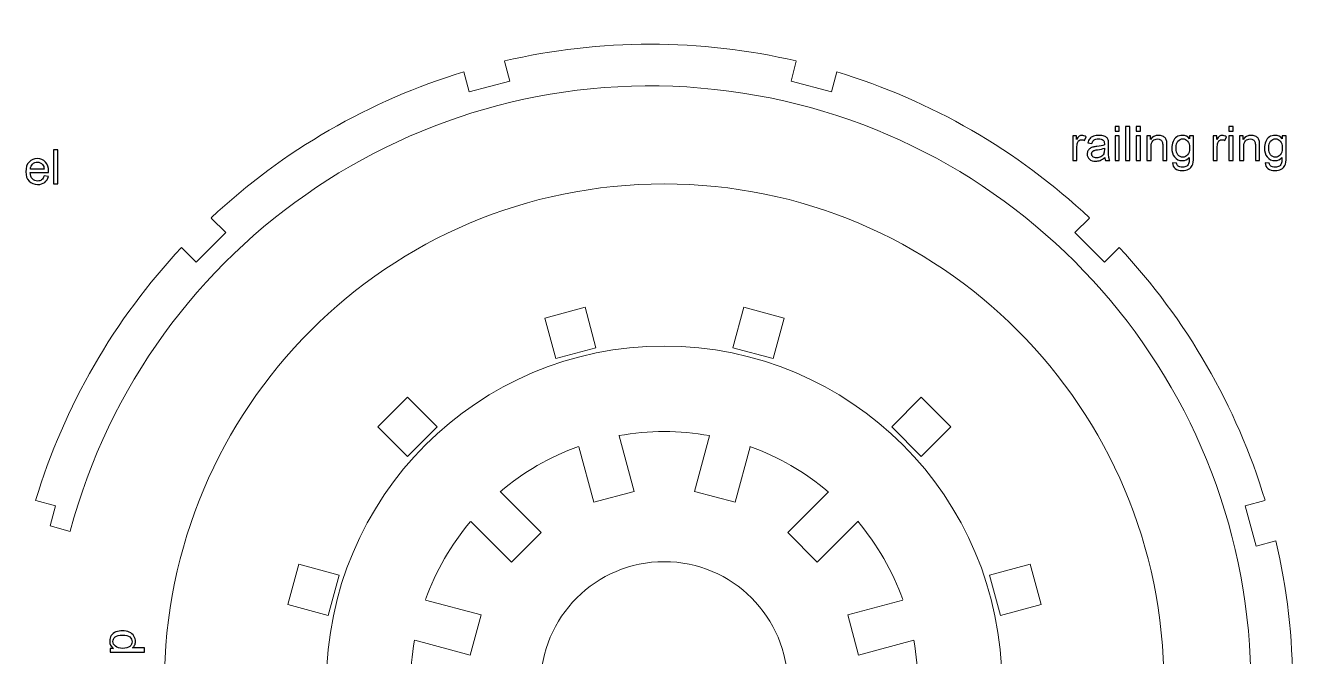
# Model space of a CAD drawing. Header units: centimetres. Extents: x -233 to -82, y 123 to 153.
# Drawn here: x -147.66 to -138.09, y 148.09 to 152.75 of the extents above; entities that cross this region are included whole.
import ezdxf

# ---------------------------------------------------------------- set-up
doc = ezdxf.new("R2010")
doc.units = ezdxf.units.CM
doc.header["$MEASUREMENT"] = 0
doc.layers.add('layer 1', color=7, linetype='Continuous')

msp = doc.modelspace()

# ---------------------------------------------------------------- linework, layer by layer
at = {"layer": 'layer 1', "color": 1, "lineweight": 9}
for points, knots in [([(-126.51636, 152.75145), (-126.51636, 152.75145), (-129.7739, 152.75145), (-129.7739, 152.75145), (-129.7739, 152.75145), (-129.7739, 152.75145), (-136.26995, 149.00072), (-136.26995, 149.00072), (-136.26995, 149.00072), (-136.26995, 149.00072), (-140.02277, 142.50252), (-140.02277, 142.50252), (-140.02277, 142.50252), (-140.02277, 142.50252), (-140.02277, 134.99898), (-140.02277, 134.99898), (-140.02277, 134.99898), (-140.02277, 134.99898), (-136.26995, 128.50081), (-136.26995, 128.50081), (-136.26995, 128.50081), (-136.26995, 128.50081), (-129.7739, 124.74796), (-129.7739, 124.74796), (-129.7739, 124.74796), (-129.7739, 124.74796), (-122.27036, 124.74796), (-122.27036, 124.74796), (-122.27036, 124.74796), (-122.27036, 124.74796), (-115.77213, 128.50081), (-115.77213, 128.50081), (-115.77213, 128.50081), (-115.77213, 128.50081), (-112.02146, 134.99898), (-112.02146, 134.99898), (-112.02146, 134.99898), (-112.02146, 134.99898), (-112.02146, 142.50252), (-112.02146, 142.50252), (-112.02146, 142.50252), (-112.02146, 142.50252), (-115.77213, 149.00072), (-115.77213, 149.00072), (-115.77213, 149.00072), (-115.77213, 149.00072), (-122.27036, 152.75145), (-122.27036, 152.75145), (-122.27036, 152.75145), (-122.27036, 152.75145), (-125.51514, 152.75145), (-125.51514, 152.75145)], [0, 0, 0, 0, 0.0714286, 0.0714286, 0.0714286, 0.0714286, 0.1428571, 0.1428571, 0.1428571, 0.1428571, 0.2142857, 0.2142857, 0.2142857, 0.2142857, 0.2857143, 0.2857143, 0.2857143, 0.2857143, 0.3571429, 0.3571429, 0.3571429, 0.3571429, 0.4285714, 0.4285714, 0.4285714, 0.4285714, 0.5, 0.5, 0.5, 0.5, 0.5714286, 0.5714286, 0.5714286, 0.5714286, 0.6428571, 0.6428571, 0.6428571, 0.6428571, 0.7142857, 0.7142857, 0.7142857, 0.7142857, 0.7857143, 0.7857143, 0.7857143, 0.7857143, 0.8571429, 0.8571429, 0.8571429, 0.8571429, 1, 1, 1, 1]), ([(-147.33582, 146.70736), (-146.75801, 144.55118), (-144.67161, 143.15722), (-142.45846, 143.44868), (-142.45846, 143.44868), (-140.24534, 143.74015), (-138.59092, 145.62673), (-138.59106, 147.859), (-138.59106, 147.859), (-138.59117, 150.09124), (-140.24573, 151.97772), (-142.45888, 152.26894), (-142.45888, 152.26894), (-144.67203, 152.56019), (-146.75832, 151.16601), (-147.33593, 149.00977)], [0, 0, 0, 0, 0.2, 0.2, 0.2, 0.2, 0.4, 0.4, 0.4, 0.4, 0.6, 0.6, 0.6, 0.6, 1, 1, 1, 1]), ([(-144.11979, 152.49109), (-144.11979, 152.49109), (-144.07957, 152.34296), (-144.07957, 152.34296), (-144.07957, 152.34296), (-144.07957, 152.34296), (-144.38014, 152.26249), (-144.38014, 152.26249), (-144.38014, 152.26249), (-144.38014, 152.26249), (-144.42039, 152.41069), (-144.42039, 152.41069)], [0, 0, 0, 0, 0.25, 0.25, 0.25, 0.25, 0.5, 0.5, 0.5, 0.5, 1, 1, 1, 1]), ([(-141.6581, 152.41068), (-141.6581, 152.41068), (-141.69835, 152.26248), (-141.69835, 152.26248), (-141.69835, 152.26248), (-141.69835, 152.26248), (-141.9968, 152.34295), (-141.9968, 152.34295), (-141.9968, 152.34295), (-141.9968, 152.34295), (-141.9587, 152.49108), (-141.9587, 152.49108)], [0, 0, 0, 0, 0.25, 0.25, 0.25, 0.25, 0.5, 0.5, 0.5, 0.5, 1, 1, 1, 1]), ([(-146.63795, 147.88038), (-146.63795, 145.83642), (-144.98095, 144.17939), (-142.93699, 144.17939), (-142.93699, 144.17939), (-140.89293, 144.17939), (-139.236, 145.83642), (-139.236, 147.88038), (-139.236, 147.88038), (-139.236, 149.92438), (-140.89293, 151.58137), (-142.93699, 151.58137), (-142.93699, 151.58137), (-144.98095, 151.58137), (-146.63795, 149.92438), (-146.63795, 147.88038)], [0, 0, 0, 0, 0.2, 0.2, 0.2, 0.2, 0.4, 0.4, 0.4, 0.4, 0.6, 0.6, 0.6, 0.6, 1, 1, 1, 1]), ([(-146.29151, 151.32906), (-146.29151, 151.32906), (-146.18352, 151.22108), (-146.18352, 151.22108), (-146.18352, 151.22108), (-146.18352, 151.22108), (-146.40369, 151.00309), (-146.40369, 151.00309), (-146.40369, 151.00309), (-146.40369, 151.00309), (-146.51161, 151.11101), (-146.51161, 151.11101)], [0, 0, 0, 0, 0.25, 0.25, 0.25, 0.25, 0.5, 0.5, 0.5, 0.5, 1, 1, 1, 1]), ([(-139.56685, 151.11102), (-139.56685, 151.11102), (-139.6748, 151.00307), (-139.6748, 151.00307), (-139.6748, 151.00307), (-139.6748, 151.00307), (-139.89494, 151.22109), (-139.89494, 151.22109), (-139.89494, 151.22109), (-139.89494, 151.22109), (-139.78699, 151.32907), (-139.78699, 151.32907)], [0, 0, 0, 0, 0.25, 0.25, 0.25, 0.25, 0.5, 0.5, 0.5, 0.5, 1, 1, 1, 1]), ([(-143.82065, 150.58864), (-143.82065, 150.58864), (-143.52224, 150.66911), (-143.52224, 150.66911), (-143.52224, 150.66911), (-143.52224, 150.66911), (-143.4418, 150.36854), (-143.4418, 150.36854), (-143.4418, 150.36854), (-143.4418, 150.36854), (-143.74025, 150.29023), (-143.74025, 150.29023)], [0, 0, 0, 0, 0.25, 0.25, 0.25, 0.25, 0.5, 0.5, 0.5, 0.5, 1, 1, 1, 1]), ([(-142.34746, 150.66912), (-142.34746, 150.66912), (-142.04901, 150.58865), (-142.04901, 150.58865), (-142.04901, 150.58865), (-142.04901, 150.58865), (-142.12944, 150.29024), (-142.12944, 150.29024), (-142.12944, 150.29024), (-142.12944, 150.29024), (-142.42789, 150.36852), (-142.42789, 150.36852)], [0, 0, 0, 0, 0.25, 0.25, 0.25, 0.25, 0.5, 0.5, 0.5, 0.5, 1, 1, 1, 1]), ([(-140.43612, 147.88038), (-140.43612, 149.26158), (-141.55577, 150.38126), (-142.937, 150.38126), (-142.937, 150.38126), (-144.31812, 150.38126), (-145.43781, 149.26158), (-145.43781, 147.88038), (-145.43781, 147.88038), (-145.43781, 146.49922), (-144.31812, 145.37954), (-142.937, 145.37954), (-142.937, 145.37954), (-141.55577, 145.37954), (-140.43612, 146.49922), (-140.43612, 147.88038)], [0, 0, 0, 0, 0.2, 0.2, 0.2, 0.2, 0.4, 0.4, 0.4, 0.4, 0.6, 0.6, 0.6, 0.6, 1, 1, 1, 1]), ([(-145.05678, 149.78221), (-145.05678, 149.78221), (-144.83669, 150.00234), (-144.83669, 150.00234), (-144.83669, 150.00234), (-144.83669, 150.00234), (-144.61863, 149.78221), (-144.61863, 149.78221), (-144.61863, 149.78221), (-144.61863, 149.78221), (-144.83669, 149.56419), (-144.83669, 149.56419)], [0, 0, 0, 0, 0.25, 0.25, 0.25, 0.25, 0.5, 0.5, 0.5, 0.5, 1, 1, 1, 1]), ([(-141.03302, 150.00236), (-141.03302, 150.00236), (-140.81289, 149.78222), (-140.81289, 149.78222), (-140.81289, 149.78222), (-140.81289, 149.78222), (-141.03302, 149.56421), (-141.03302, 149.56421), (-141.03302, 149.56421), (-141.03302, 149.56421), (-141.25104, 149.78222), (-141.25104, 149.78222)], [0, 0, 0, 0, 0.25, 0.25, 0.25, 0.25, 0.5, 0.5, 0.5, 0.5, 1, 1, 1, 1]), ([(-143.27035, 149.71636), (-143.27035, 149.71636), (-143.16028, 149.30572), (-143.16028, 149.30572), (-143.16028, 149.30572), (-143.16028, 149.30572), (-143.45873, 149.22529), (-143.45873, 149.22529), (-143.45873, 149.22529), (-143.45873, 149.22529), (-143.5688, 149.63592), (-143.5688, 149.63592)], [0, 0, 0, 0, 0.25, 0.25, 0.25, 0.25, 0.5, 0.5, 0.5, 0.5, 1, 1, 1, 1]), ([(-142.3009, 149.63592), (-142.3009, 149.63592), (-142.41097, 149.22528), (-142.41097, 149.22528), (-142.41097, 149.22528), (-142.41097, 149.22528), (-142.71153, 149.30575), (-142.71153, 149.30575), (-142.71153, 149.30575), (-142.71153, 149.30575), (-142.6015, 149.71635), (-142.6015, 149.71635)], [0, 0, 0, 0, 0.25, 0.25, 0.25, 0.25, 0.5, 0.5, 0.5, 0.5, 1, 1, 1, 1]), ([(-144.14875, 149.30147), (-144.14875, 149.30147), (-143.84818, 149.0009), (-143.84818, 149.0009), (-143.84818, 149.0009), (-143.84818, 149.0009), (-144.06835, 148.78077), (-144.06835, 148.78077), (-144.06835, 148.78077), (-144.06835, 148.78077), (-144.36888, 149.08137), (-144.36888, 149.08137)], [0, 0, 0, 0, 0.25, 0.25, 0.25, 0.25, 0.5, 0.5, 0.5, 0.5, 1, 1, 1, 1]), ([(-141.50286, 149.08136), (-141.50286, 149.08136), (-141.80346, 148.78076), (-141.80346, 148.78076), (-141.80346, 148.78076), (-141.80346, 148.78076), (-142.02148, 149.00092), (-142.02148, 149.00092), (-142.02148, 149.00092), (-142.02148, 149.00092), (-141.72091, 149.30146), (-141.72091, 149.30146)], [0, 0, 0, 0, 0.25, 0.25, 0.25, 0.25, 0.5, 0.5, 0.5, 0.5, 1, 1, 1, 1]), ([(-147.59114, 149.23778), (-147.59114, 149.23778), (-147.44505, 149.19757), (-147.44505, 149.19757), (-147.44505, 149.19757), (-147.44505, 149.19757), (-147.4853, 149.04936), (-147.4853, 149.04936), (-147.4853, 149.04936), (-147.4853, 149.04936), (-147.33499, 149.00922), (-147.33499, 149.00922)], [0, 0, 0, 0, 0.25, 0.25, 0.25, 0.25, 0.5, 0.5, 0.5, 0.5, 1, 1, 1, 1]), ([(-138.40692, 148.93934), (-138.40692, 148.93934), (-138.55297, 148.89908), (-138.55297, 148.89908), (-138.55297, 148.89908), (-138.55297, 148.89908), (-138.63341, 149.19757), (-138.63341, 149.19757), (-138.63341, 149.19757), (-138.63341, 149.19757), (-138.48736, 149.23779), (-138.48736, 149.23779)], [0, 0, 0, 0, 0.25, 0.25, 0.25, 0.25, 0.5, 0.5, 0.5, 0.5, 1, 1, 1, 1]), ([(-145.72355, 148.46777), (-145.72355, 148.46777), (-145.64312, 148.76622), (-145.64312, 148.76622), (-145.64312, 148.76622), (-145.64312, 148.76622), (-145.34467, 148.68579), (-145.34467, 148.68579), (-145.34467, 148.68579), (-145.34467, 148.68579), (-145.4251, 148.38734), (-145.4251, 148.38734)], [0, 0, 0, 0, 0.25, 0.25, 0.25, 0.25, 0.5, 0.5, 0.5, 0.5, 1, 1, 1, 1]), ([(-143.85243, 147.86955), (-143.85243, 147.36398), (-143.44258, 146.95412), (-142.93697, 146.95412), (-142.93697, 146.95412), (-142.43137, 146.95412), (-142.02148, 147.36398), (-142.02148, 147.86955), (-142.02148, 147.86955), (-142.02148, 148.37515), (-142.43137, 148.78504), (-142.93697, 148.78504), (-142.93697, 148.78504), (-143.44258, 148.78504), (-143.85243, 148.37515), (-143.85243, 147.86955)], [0, 0, 0, 0, 0.2, 0.2, 0.2, 0.2, 0.4, 0.4, 0.4, 0.4, 0.6, 0.6, 0.6, 0.6, 1, 1, 1, 1]), ([(-140.22659, 148.76622), (-140.22659, 148.76622), (-140.14616, 148.46777), (-140.14616, 148.46777), (-140.14616, 148.46777), (-140.14616, 148.46777), (-140.44669, 148.38733), (-140.44669, 148.38733), (-140.44669, 148.38733), (-140.44669, 148.38733), (-140.52716, 148.68578), (-140.52716, 148.68578)], [0, 0, 0, 0, 0.25, 0.25, 0.25, 0.25, 0.5, 0.5, 0.5, 0.5, 1, 1, 1, 1]), ([(-144.70334, 148.50138), (-144.70334, 148.50138), (-144.29267, 148.39135), (-144.29267, 148.39135), (-144.29267, 148.39135), (-144.29267, 148.39135), (-144.37314, 148.09286), (-144.37314, 148.09286), (-144.37314, 148.09286), (-144.37314, 148.09286), (-144.78373, 148.20296), (-144.78373, 148.20296)], [0, 0, 0, 0, 0.25, 0.25, 0.25, 0.25, 0.5, 0.5, 0.5, 0.5, 1, 1, 1, 1]), ([(-141.088, 148.20296), (-141.088, 148.20296), (-141.49867, 148.09286), (-141.49867, 148.09286), (-141.49867, 148.09286), (-141.49867, 148.09286), (-141.57699, 148.39135), (-141.57699, 148.39135), (-141.57699, 148.39135), (-141.57699, 148.39135), (-141.16847, 148.50138), (-141.16847, 148.50138)], [0, 0, 0, 0, 0.25, 0.25, 0.25, 0.25, 0.5, 0.5, 0.5, 0.5, 1, 1, 1, 1])]:
    msp.add_open_spline(points, degree=3, knots=knots, dxfattribs=at)
for points in [[(-141.95827, 152.49154), (-142.66936, 152.65745), (-143.40914, 152.65745), (-144.12023, 152.4915)], [(-144.41972, 152.41127), (-145.11854, 152.19935), (-145.75915, 151.82947), (-146.29198, 151.33014)], [(-139.78679, 151.33051), (-140.31966, 151.82969), (-140.96034, 152.19957), (-141.65916, 152.41145)], [(-146.51096, 151.11123), (-147.01018, 150.57836), (-147.38007, 149.93764), (-147.59191, 149.23886)], [(-138.48675, 149.23926), (-138.69863, 149.93808), (-139.06855, 150.57869), (-139.56783, 151.11153)], [(-142.4279, 150.36853), (-142.4279, 150.36853), (-142.34747, 150.66914), (-142.34747, 150.66914)], [(-143.74024, 150.29023), (-143.74024, 150.29023), (-143.82064, 150.58864), (-143.82064, 150.58864)], [(-141.25103, 149.78221), (-141.25103, 149.78221), (-141.03301, 150.00234), (-141.03301, 150.00234)], [(-144.83668, 149.56421), (-144.83668, 149.56421), (-145.05678, 149.78222), (-145.05678, 149.78222)], [(-142.60214, 149.71805), (-142.82347, 149.75812), (-143.05024, 149.75816), (-143.27161, 149.71805)], [(-143.57135, 149.63774), (-143.78308, 149.56179), (-143.97944, 149.44841), (-144.1511, 149.30303)], [(-141.7228, 149.30298), (-141.89446, 149.4484), (-142.09085, 149.56178), (-142.30259, 149.63773)], [(-144.3704, 149.0837), (-144.51578, 148.91204), (-144.62917, 148.71565), (-144.70512, 148.50391)], [(-141.16875, 148.50393), (-141.24467, 148.71567), (-141.35809, 148.91202), (-141.50347, 149.08372)], [(-138.40648, 146.77781), (-138.24057, 147.48887), (-138.24057, 148.22868), (-138.40648, 148.93974)], [(-140.52714, 148.68578), (-140.52714, 148.68578), (-140.22657, 148.76621), (-140.22657, 148.76621)], [(-145.4251, 148.38733), (-145.4251, 148.38733), (-145.72355, 148.46776), (-145.72355, 148.46776)], [(-144.78544, 148.20438), (-144.82551, 147.98304), (-144.82555, 147.75628), (-144.78547, 147.53491)], [(-141.08848, 147.53475), (-141.04837, 147.75608), (-141.04837, 147.98285), (-141.08841, 148.20422)]]:
    msp.add_open_spline(points, degree=3, dxfattribs=at)
at = {"layer": 'layer 1'}
for points, knots in [([(-139.5974, 151.97079), (-139.5974, 151.97079), (-139.5974, 152.00639), (-139.5974, 152.00639), (-139.5974, 152.00639), (-139.5974, 152.00639), (-139.5664, 152.00639), (-139.5664, 152.00639), (-139.5664, 152.00639), (-139.5664, 152.00639), (-139.5664, 151.97079), (-139.5664, 151.97079), (-139.5664, 151.97079), (-139.5664, 151.97079), (-139.5974, 151.97079), (-139.5974, 151.97079)], [0, 0, 0, 0, 0.2, 0.2, 0.2, 0.2, 0.4, 0.4, 0.4, 0.4, 0.6, 0.6, 0.6, 0.6, 1, 1, 1, 1]), ([(-139.5198, 151.75389), (-139.5198, 151.75389), (-139.5198, 152.00639), (-139.5198, 152.00639), (-139.5198, 152.00639), (-139.5198, 152.00639), (-139.4888, 152.00639), (-139.4888, 152.00639), (-139.4888, 152.00639), (-139.4888, 152.00639), (-139.4888, 151.75389), (-139.4888, 151.75389), (-139.4888, 151.75389), (-139.4888, 151.75389), (-139.5198, 151.75389), (-139.5198, 151.75389)], [0, 0, 0, 0, 0.2, 0.2, 0.2, 0.2, 0.4, 0.4, 0.4, 0.4, 0.6, 0.6, 0.6, 0.6, 1, 1, 1, 1]), ([(-139.4406, 151.97079), (-139.4406, 151.97079), (-139.4406, 152.00639), (-139.4406, 152.00639), (-139.4406, 152.00639), (-139.4406, 152.00639), (-139.4096, 152.00639), (-139.4096, 152.00639), (-139.4096, 152.00639), (-139.4096, 152.00639), (-139.4096, 151.97079), (-139.4096, 151.97079), (-139.4096, 151.97079), (-139.4096, 151.97079), (-139.4406, 151.97079), (-139.4406, 151.97079)], [0, 0, 0, 0, 0.2, 0.2, 0.2, 0.2, 0.4, 0.4, 0.4, 0.4, 0.6, 0.6, 0.6, 0.6, 1, 1, 1, 1]), ([(-138.7543, 151.97079), (-138.7543, 151.97079), (-138.7543, 152.00639), (-138.7543, 152.00639), (-138.7543, 152.00639), (-138.7543, 152.00639), (-138.7233, 152.00639), (-138.7233, 152.00639), (-138.7233, 152.00639), (-138.7233, 152.00639), (-138.7233, 151.97079), (-138.7233, 151.97079), (-138.7233, 151.97079), (-138.7233, 151.97079), (-138.7543, 151.97079), (-138.7543, 151.97079)], [0, 0, 0, 0, 0.2, 0.2, 0.2, 0.2, 0.4, 0.4, 0.4, 0.4, 0.6, 0.6, 0.6, 0.6, 1, 1, 1, 1]), ([(-139.9116, 151.75389), (-139.9116, 151.75389), (-139.9116, 151.93679), (-139.9116, 151.93679), (-139.9116, 151.93679), (-139.9116, 151.93679), (-139.8837, 151.93679), (-139.8837, 151.93679), (-139.8837, 151.93679), (-139.8837, 151.93679), (-139.8837, 151.90909), (-139.8837, 151.90909), (-139.8837, 151.90909), (-139.8766, 151.92209), (-139.87, 151.93069), (-139.8639, 151.93479), (-139.8639, 151.93479), (-139.8579, 151.93889), (-139.8513, 151.94099), (-139.8441, 151.94099), (-139.8441, 151.94099), (-139.8336, 151.94099), (-139.823, 151.93769), (-139.8122, 151.93099), (-139.8122, 151.93099), (-139.8122, 151.93099), (-139.8229, 151.90219), (-139.8229, 151.90219), (-139.8229, 151.90219), (-139.8304, 151.90669), (-139.838, 151.90889), (-139.8456, 151.90889), (-139.8456, 151.90889), (-139.8524, 151.90889), (-139.8585, 151.90689), (-139.8639, 151.90279), (-139.8639, 151.90279), (-139.8693, 151.89869), (-139.8731, 151.89309), (-139.8754, 151.88579), (-139.8754, 151.88579), (-139.8789, 151.87479), (-139.8806, 151.86279), (-139.8806, 151.84969), (-139.8806, 151.84969), (-139.8806, 151.84969), (-139.8806, 151.75389), (-139.8806, 151.75389), (-139.8806, 151.75389), (-139.8806, 151.75389), (-139.9116, 151.75389), (-139.9116, 151.75389)], [0, 0, 0, 0, 0.0714286, 0.0714286, 0.0714286, 0.0714286, 0.1428571, 0.1428571, 0.1428571, 0.1428571, 0.2142857, 0.2142857, 0.2142857, 0.2142857, 0.2857143, 0.2857143, 0.2857143, 0.2857143, 0.3571429, 0.3571429, 0.3571429, 0.3571429, 0.4285714, 0.4285714, 0.4285714, 0.4285714, 0.5, 0.5, 0.5, 0.5, 0.5714286, 0.5714286, 0.5714286, 0.5714286, 0.6428571, 0.6428571, 0.6428571, 0.6428571, 0.7142857, 0.7142857, 0.7142857, 0.7142857, 0.7857143, 0.7857143, 0.7857143, 0.7857143, 0.8571429, 0.8571429, 0.8571429, 0.8571429, 1, 1, 1, 1]), ([(-139.6744, 151.77649), (-139.6859, 151.76669), (-139.6969, 151.75979), (-139.7075, 151.75579), (-139.7075, 151.75579), (-139.7182, 151.75179), (-139.7296, 151.74979), (-139.7417, 151.74979), (-139.7417, 151.74979), (-139.7618, 151.74979), (-139.7773, 151.75469), (-139.7881, 151.76449), (-139.7881, 151.76449), (-139.7989, 151.77429), (-139.8043, 151.78679), (-139.8043, 151.80209), (-139.8043, 151.80209), (-139.8043, 151.81109), (-139.8022, 151.81929), (-139.7981, 151.82669), (-139.7981, 151.82669), (-139.794, 151.83409), (-139.7887, 151.83999), (-139.7821, 151.84449), (-139.7821, 151.84449), (-139.7755, 151.84899), (-139.7681, 151.85239), (-139.7598, 151.85469), (-139.7598, 151.85469), (-139.7537, 151.85629), (-139.7446, 151.85779), (-139.7323, 151.85929), (-139.7323, 151.85929), (-139.7072, 151.86229), (-139.6888, 151.86589), (-139.677, 151.86999), (-139.677, 151.86999), (-139.6769, 151.87429), (-139.6768, 151.87699), (-139.6768, 151.87809), (-139.6768, 151.87809), (-139.6768, 151.89069), (-139.6797, 151.89959), (-139.6856, 151.90479), (-139.6856, 151.90479), (-139.6935, 151.91179), (-139.7053, 151.91529), (-139.7209, 151.91529), (-139.7209, 151.91529), (-139.7355, 151.91529), (-139.7463, 151.91279), (-139.7532, 151.90769), (-139.7532, 151.90769), (-139.7601, 151.90259), (-139.7653, 151.89349), (-139.7686, 151.88049), (-139.7686, 151.88049), (-139.7686, 151.88049), (-139.7989, 151.88459), (-139.7989, 151.88459), (-139.7989, 151.88459), (-139.7962, 151.89759), (-139.7916, 151.90809), (-139.7853, 151.91609), (-139.7853, 151.91609), (-139.779, 151.92399), (-139.7698, 151.93019), (-139.7579, 151.93449), (-139.7579, 151.93449), (-139.746, 151.93879), (-139.7321, 151.94099), (-139.7164, 151.94099), (-139.7164, 151.94099), (-139.7008, 151.94099), (-139.6881, 151.93919), (-139.6783, 151.93549), (-139.6783, 151.93549), (-139.6686, 151.93179), (-139.6614, 151.92709), (-139.6568, 151.92159), (-139.6568, 151.92159), (-139.6522, 151.91599), (-139.649, 151.90899), (-139.6472, 151.90049), (-139.6472, 151.90049), (-139.6461, 151.89519), (-139.6456, 151.88569), (-139.6456, 151.87189), (-139.6456, 151.87189), (-139.6456, 151.87189), (-139.6456, 151.83059), (-139.6456, 151.83059), (-139.6456, 151.83059), (-139.6456, 151.80169), (-139.6449, 151.78349), (-139.6436, 151.77589), (-139.6436, 151.77589), (-139.6423, 151.76819), (-139.6397, 151.76089), (-139.6358, 151.75389), (-139.6358, 151.75389), (-139.6358, 151.75389), (-139.6682, 151.75389), (-139.6682, 151.75389), (-139.6682, 151.75389), (-139.6714, 151.76029), (-139.6735, 151.76779), (-139.6744, 151.77649)], [0, 0, 0, 0, 0.0357143, 0.0357143, 0.0357143, 0.0357143, 0.0714286, 0.0714286, 0.0714286, 0.0714286, 0.1071429, 0.1071429, 0.1071429, 0.1071429, 0.1428571, 0.1428571, 0.1428571, 0.1428571, 0.1785714, 0.1785714, 0.1785714, 0.1785714, 0.2142857, 0.2142857, 0.2142857, 0.2142857, 0.25, 0.25, 0.25, 0.25, 0.2857143, 0.2857143, 0.2857143, 0.2857143, 0.3214286, 0.3214286, 0.3214286, 0.3214286, 0.3571429, 0.3571429, 0.3571429, 0.3571429, 0.3928571, 0.3928571, 0.3928571, 0.3928571, 0.4285714, 0.4285714, 0.4285714, 0.4285714, 0.4642857, 0.4642857, 0.4642857, 0.4642857, 0.5, 0.5, 0.5, 0.5, 0.5357143, 0.5357143, 0.5357143, 0.5357143, 0.5714286, 0.5714286, 0.5714286, 0.5714286, 0.6071429, 0.6071429, 0.6071429, 0.6071429, 0.6428571, 0.6428571, 0.6428571, 0.6428571, 0.6785714, 0.6785714, 0.6785714, 0.6785714, 0.7142857, 0.7142857, 0.7142857, 0.7142857, 0.75, 0.75, 0.75, 0.75, 0.7857143, 0.7857143, 0.7857143, 0.7857143, 0.8214286, 0.8214286, 0.8214286, 0.8214286, 0.8571429, 0.8571429, 0.8571429, 0.8571429, 0.8928571, 0.8928571, 0.8928571, 0.8928571, 0.9285714, 0.9285714, 0.9285714, 0.9285714, 1, 1, 1, 1]), ([(-139.5974, 151.75389), (-139.5974, 151.75389), (-139.5974, 151.93679), (-139.5974, 151.93679), (-139.5974, 151.93679), (-139.5974, 151.93679), (-139.5664, 151.93679), (-139.5664, 151.93679), (-139.5664, 151.93679), (-139.5664, 151.93679), (-139.5664, 151.75389), (-139.5664, 151.75389), (-139.5664, 151.75389), (-139.5664, 151.75389), (-139.5974, 151.75389), (-139.5974, 151.75389)], [0, 0, 0, 0, 0.2, 0.2, 0.2, 0.2, 0.4, 0.4, 0.4, 0.4, 0.6, 0.6, 0.6, 0.6, 1, 1, 1, 1]), ([(-139.4406, 151.75389), (-139.4406, 151.75389), (-139.4406, 151.93679), (-139.4406, 151.93679), (-139.4406, 151.93679), (-139.4406, 151.93679), (-139.4096, 151.93679), (-139.4096, 151.93679), (-139.4096, 151.93679), (-139.4096, 151.93679), (-139.4096, 151.75389), (-139.4096, 151.75389), (-139.4096, 151.75389), (-139.4096, 151.75389), (-139.4406, 151.75389), (-139.4406, 151.75389)], [0, 0, 0, 0, 0.2, 0.2, 0.2, 0.2, 0.4, 0.4, 0.4, 0.4, 0.6, 0.6, 0.6, 0.6, 1, 1, 1, 1]), ([(-139.3623, 151.75389), (-139.3623, 151.75389), (-139.3623, 151.93679), (-139.3623, 151.93679), (-139.3623, 151.93679), (-139.3623, 151.93679), (-139.3344, 151.93679), (-139.3344, 151.93679), (-139.3344, 151.93679), (-139.3344, 151.93679), (-139.3344, 151.91079), (-139.3344, 151.91079), (-139.3344, 151.91079), (-139.321, 151.93089), (-139.3016, 151.94099), (-139.2762, 151.94099), (-139.2762, 151.94099), (-139.2652, 151.94099), (-139.2551, 151.93899), (-139.2458, 151.93509), (-139.2458, 151.93509), (-139.2365, 151.93109), (-139.2296, 151.92589), (-139.225, 151.91949), (-139.225, 151.91949), (-139.2205, 151.91299), (-139.2173, 151.90539), (-139.2154, 151.89649), (-139.2154, 151.89649), (-139.2143, 151.89079), (-139.2137, 151.88069), (-139.2137, 151.86639), (-139.2137, 151.86639), (-139.2137, 151.86639), (-139.2137, 151.75389), (-139.2137, 151.75389), (-139.2137, 151.75389), (-139.2137, 151.75389), (-139.2447, 151.75389), (-139.2447, 151.75389), (-139.2447, 151.75389), (-139.2447, 151.75389), (-139.2447, 151.86519), (-139.2447, 151.86519), (-139.2447, 151.86519), (-139.2447, 151.87779), (-139.2459, 151.88719), (-139.2483, 151.89349), (-139.2483, 151.89349), (-139.2507, 151.89979), (-139.255, 151.90479), (-139.2611, 151.90849), (-139.2611, 151.90849), (-139.2673, 151.91219), (-139.2745, 151.91409), (-139.2828, 151.91409), (-139.2828, 151.91409), (-139.296, 151.91409), (-139.3074, 151.90989), (-139.3169, 151.90149), (-139.3169, 151.90149), (-139.3265, 151.89309), (-139.3313, 151.87719), (-139.3313, 151.85379), (-139.3313, 151.85379), (-139.3313, 151.85379), (-139.3313, 151.75389), (-139.3313, 151.75389), (-139.3313, 151.75389), (-139.3313, 151.75389), (-139.3623, 151.75389), (-139.3623, 151.75389)], [0, 0, 0, 0, 0.0526316, 0.0526316, 0.0526316, 0.0526316, 0.1052632, 0.1052632, 0.1052632, 0.1052632, 0.1578947, 0.1578947, 0.1578947, 0.1578947, 0.2105263, 0.2105263, 0.2105263, 0.2105263, 0.2631579, 0.2631579, 0.2631579, 0.2631579, 0.3157895, 0.3157895, 0.3157895, 0.3157895, 0.3684211, 0.3684211, 0.3684211, 0.3684211, 0.4210526, 0.4210526, 0.4210526, 0.4210526, 0.4736842, 0.4736842, 0.4736842, 0.4736842, 0.5263158, 0.5263158, 0.5263158, 0.5263158, 0.5789474, 0.5789474, 0.5789474, 0.5789474, 0.6315789, 0.6315789, 0.6315789, 0.6315789, 0.6842105, 0.6842105, 0.6842105, 0.6842105, 0.7368421, 0.7368421, 0.7368421, 0.7368421, 0.7894737, 0.7894737, 0.7894737, 0.7894737, 0.8421053, 0.8421053, 0.8421053, 0.8421053, 0.8947368, 0.8947368, 0.8947368, 0.8947368, 1, 1, 1, 1]), ([(-139.1718, 151.73869), (-139.1718, 151.73869), (-139.1417, 151.73429), (-139.1417, 151.73429), (-139.1417, 151.73429), (-139.1404, 151.72499), (-139.1369, 151.71819), (-139.1312, 151.71389), (-139.1312, 151.71389), (-139.1235, 151.70819), (-139.113, 151.70529), (-139.0997, 151.70529), (-139.0997, 151.70529), (-139.0853, 151.70529), (-139.0742, 151.70819), (-139.0664, 151.71389), (-139.0664, 151.71389), (-139.0586, 151.71959), (-139.0533, 151.72769), (-139.0506, 151.73809), (-139.0506, 151.73809), (-139.049, 151.74439), (-139.0482, 151.75759), (-139.0483, 151.77779), (-139.0483, 151.77779), (-139.0618, 151.76189), (-139.0787, 151.75389), (-139.099, 151.75389), (-139.099, 151.75389), (-139.1241, 151.75389), (-139.1436, 151.76299), (-139.1573, 151.78109), (-139.1573, 151.78109), (-139.1711, 151.79919), (-139.178, 151.82099), (-139.178, 151.84639), (-139.178, 151.84639), (-139.178, 151.86389), (-139.1748, 151.87999), (-139.1685, 151.89479), (-139.1685, 151.89479), (-139.1622, 151.90949), (-139.1531, 151.92089), (-139.1411, 151.92899), (-139.1411, 151.92899), (-139.1291, 151.93699), (-139.115, 151.94099), (-139.0988, 151.94099), (-139.0988, 151.94099), (-139.0772, 151.94099), (-139.0594, 151.93229), (-139.0454, 151.91479), (-139.0454, 151.91479), (-139.0454, 151.91479), (-139.0454, 151.93679), (-139.0454, 151.93679), (-139.0454, 151.93679), (-139.0454, 151.93679), (-139.0168, 151.93679), (-139.0168, 151.93679), (-139.0168, 151.93679), (-139.0168, 151.93679), (-139.0168, 151.77869), (-139.0168, 151.77869), (-139.0168, 151.77869), (-139.0168, 151.75019), (-139.0197, 151.72999), (-139.0255, 151.71809), (-139.0255, 151.71809), (-139.0313, 151.70619), (-139.0405, 151.69689), (-139.053, 151.68999), (-139.053, 151.68999), (-139.0656, 151.68309), (-139.0811, 151.67969), (-139.0995, 151.67969), (-139.0995, 151.67969), (-139.1213, 151.67969), (-139.1389, 151.68459), (-139.1523, 151.69439), (-139.1523, 151.69439), (-139.1658, 151.70419), (-139.1723, 151.71899), (-139.1718, 151.73869)], [0, 0, 0, 0, 0.0454545, 0.0454545, 0.0454545, 0.0454545, 0.0909091, 0.0909091, 0.0909091, 0.0909091, 0.1363636, 0.1363636, 0.1363636, 0.1363636, 0.1818182, 0.1818182, 0.1818182, 0.1818182, 0.2272727, 0.2272727, 0.2272727, 0.2272727, 0.2727273, 0.2727273, 0.2727273, 0.2727273, 0.3181818, 0.3181818, 0.3181818, 0.3181818, 0.3636364, 0.3636364, 0.3636364, 0.3636364, 0.4090909, 0.4090909, 0.4090909, 0.4090909, 0.4545455, 0.4545455, 0.4545455, 0.4545455, 0.5, 0.5, 0.5, 0.5, 0.5454545, 0.5454545, 0.5454545, 0.5454545, 0.5909091, 0.5909091, 0.5909091, 0.5909091, 0.6363636, 0.6363636, 0.6363636, 0.6363636, 0.6818182, 0.6818182, 0.6818182, 0.6818182, 0.7272727, 0.7272727, 0.7272727, 0.7272727, 0.7727273, 0.7727273, 0.7727273, 0.7727273, 0.8181818, 0.8181818, 0.8181818, 0.8181818, 0.8636364, 0.8636364, 0.8636364, 0.8636364, 0.9090909, 0.9090909, 0.9090909, 0.9090909, 1, 1, 1, 1]), ([(-139.1462, 151.84859), (-139.1462, 151.82459), (-139.1414, 151.80709), (-139.1319, 151.79609), (-139.1319, 151.79609), (-139.1224, 151.78509), (-139.1104, 151.77959), (-139.096, 151.77959), (-139.096, 151.77959), (-139.0818, 151.77959), (-139.0699, 151.78509), (-139.0602, 151.79609), (-139.0602, 151.79609), (-139.0505, 151.80699), (-139.0457, 151.82419), (-139.0457, 151.84759), (-139.0457, 151.84759), (-139.0457, 151.86999), (-139.0507, 151.88689), (-139.0606, 151.89829), (-139.0606, 151.89829), (-139.0705, 151.90959), (-139.0825, 151.91529), (-139.0966, 151.91529), (-139.0966, 151.91529), (-139.1103, 151.91529), (-139.122, 151.90969), (-139.1317, 151.89849), (-139.1317, 151.89849), (-139.1414, 151.88729), (-139.1462, 151.87069), (-139.1462, 151.84859)], [0, 0, 0, 0, 0.1111111, 0.1111111, 0.1111111, 0.1111111, 0.2222222, 0.2222222, 0.2222222, 0.2222222, 0.3333333, 0.3333333, 0.3333333, 0.3333333, 0.4444444, 0.4444444, 0.4444444, 0.4444444, 0.5555556, 0.5555556, 0.5555556, 0.5555556, 0.6666667, 0.6666667, 0.6666667, 0.6666667, 0.7777778, 0.7777778, 0.7777778, 0.7777778, 1, 1, 1, 1]), ([(-138.8723, 151.75389), (-138.8723, 151.75389), (-138.8723, 151.93679), (-138.8723, 151.93679), (-138.8723, 151.93679), (-138.8723, 151.93679), (-138.8444, 151.93679), (-138.8444, 151.93679), (-138.8444, 151.93679), (-138.8444, 151.93679), (-138.8444, 151.90909), (-138.8444, 151.90909), (-138.8444, 151.90909), (-138.8373, 151.92209), (-138.8307, 151.93069), (-138.8246, 151.93479), (-138.8246, 151.93479), (-138.8186, 151.93889), (-138.812, 151.94099), (-138.8048, 151.94099), (-138.8048, 151.94099), (-138.7943, 151.94099), (-138.7837, 151.93769), (-138.7729, 151.93099), (-138.7729, 151.93099), (-138.7729, 151.93099), (-138.7836, 151.90219), (-138.7836, 151.90219), (-138.7836, 151.90219), (-138.7911, 151.90669), (-138.7987, 151.90889), (-138.8063, 151.90889), (-138.8063, 151.90889), (-138.8131, 151.90889), (-138.8192, 151.90689), (-138.8246, 151.90279), (-138.8246, 151.90279), (-138.83, 151.89869), (-138.8338, 151.89309), (-138.8361, 151.88579), (-138.8361, 151.88579), (-138.8396, 151.87479), (-138.8413, 151.86279), (-138.8413, 151.84969), (-138.8413, 151.84969), (-138.8413, 151.84969), (-138.8413, 151.75389), (-138.8413, 151.75389), (-138.8413, 151.75389), (-138.8413, 151.75389), (-138.8723, 151.75389), (-138.8723, 151.75389)], [0, 0, 0, 0, 0.0714286, 0.0714286, 0.0714286, 0.0714286, 0.1428571, 0.1428571, 0.1428571, 0.1428571, 0.2142857, 0.2142857, 0.2142857, 0.2142857, 0.2857143, 0.2857143, 0.2857143, 0.2857143, 0.3571429, 0.3571429, 0.3571429, 0.3571429, 0.4285714, 0.4285714, 0.4285714, 0.4285714, 0.5, 0.5, 0.5, 0.5, 0.5714286, 0.5714286, 0.5714286, 0.5714286, 0.6428571, 0.6428571, 0.6428571, 0.6428571, 0.7142857, 0.7142857, 0.7142857, 0.7142857, 0.7857143, 0.7857143, 0.7857143, 0.7857143, 0.8571429, 0.8571429, 0.8571429, 0.8571429, 1, 1, 1, 1]), ([(-138.7543, 151.75389), (-138.7543, 151.75389), (-138.7543, 151.93679), (-138.7543, 151.93679), (-138.7543, 151.93679), (-138.7543, 151.93679), (-138.7233, 151.93679), (-138.7233, 151.93679), (-138.7233, 151.93679), (-138.7233, 151.93679), (-138.7233, 151.75389), (-138.7233, 151.75389), (-138.7233, 151.75389), (-138.7233, 151.75389), (-138.7543, 151.75389), (-138.7543, 151.75389)], [0, 0, 0, 0, 0.2, 0.2, 0.2, 0.2, 0.4, 0.4, 0.4, 0.4, 0.6, 0.6, 0.6, 0.6, 1, 1, 1, 1]), ([(-138.676, 151.75389), (-138.676, 151.75389), (-138.676, 151.93679), (-138.676, 151.93679), (-138.676, 151.93679), (-138.676, 151.93679), (-138.6481, 151.93679), (-138.6481, 151.93679), (-138.6481, 151.93679), (-138.6481, 151.93679), (-138.6481, 151.91079), (-138.6481, 151.91079), (-138.6481, 151.91079), (-138.6347, 151.93089), (-138.6153, 151.94099), (-138.5899, 151.94099), (-138.5899, 151.94099), (-138.5789, 151.94099), (-138.5688, 151.93899), (-138.5595, 151.93509), (-138.5595, 151.93509), (-138.5502, 151.93109), (-138.5433, 151.92589), (-138.5387, 151.91949), (-138.5387, 151.91949), (-138.5342, 151.91299), (-138.531, 151.90539), (-138.5291, 151.89649), (-138.5291, 151.89649), (-138.528, 151.89079), (-138.5274, 151.88069), (-138.5274, 151.86639), (-138.5274, 151.86639), (-138.5274, 151.86639), (-138.5274, 151.75389), (-138.5274, 151.75389), (-138.5274, 151.75389), (-138.5274, 151.75389), (-138.5584, 151.75389), (-138.5584, 151.75389), (-138.5584, 151.75389), (-138.5584, 151.75389), (-138.5584, 151.86519), (-138.5584, 151.86519), (-138.5584, 151.86519), (-138.5584, 151.87779), (-138.5596, 151.88719), (-138.562, 151.89349), (-138.562, 151.89349), (-138.5644, 151.89979), (-138.5687, 151.90479), (-138.5748, 151.90849), (-138.5748, 151.90849), (-138.581, 151.91219), (-138.5882, 151.91409), (-138.5965, 151.91409), (-138.5965, 151.91409), (-138.6097, 151.91409), (-138.6211, 151.90989), (-138.6306, 151.90149), (-138.6306, 151.90149), (-138.6402, 151.89309), (-138.645, 151.87719), (-138.645, 151.85379), (-138.645, 151.85379), (-138.645, 151.85379), (-138.645, 151.75389), (-138.645, 151.75389), (-138.645, 151.75389), (-138.645, 151.75389), (-138.676, 151.75389), (-138.676, 151.75389)], [0, 0, 0, 0, 0.0526316, 0.0526316, 0.0526316, 0.0526316, 0.1052632, 0.1052632, 0.1052632, 0.1052632, 0.1578947, 0.1578947, 0.1578947, 0.1578947, 0.2105263, 0.2105263, 0.2105263, 0.2105263, 0.2631579, 0.2631579, 0.2631579, 0.2631579, 0.3157895, 0.3157895, 0.3157895, 0.3157895, 0.3684211, 0.3684211, 0.3684211, 0.3684211, 0.4210526, 0.4210526, 0.4210526, 0.4210526, 0.4736842, 0.4736842, 0.4736842, 0.4736842, 0.5263158, 0.5263158, 0.5263158, 0.5263158, 0.5789474, 0.5789474, 0.5789474, 0.5789474, 0.6315789, 0.6315789, 0.6315789, 0.6315789, 0.6842105, 0.6842105, 0.6842105, 0.6842105, 0.7368421, 0.7368421, 0.7368421, 0.7368421, 0.7894737, 0.7894737, 0.7894737, 0.7894737, 0.8421053, 0.8421053, 0.8421053, 0.8421053, 0.8947368, 0.8947368, 0.8947368, 0.8947368, 1, 1, 1, 1]), ([(-138.4855, 151.73869), (-138.4855, 151.73869), (-138.4554, 151.73429), (-138.4554, 151.73429), (-138.4554, 151.73429), (-138.4541, 151.72499), (-138.4506, 151.71819), (-138.4449, 151.71389), (-138.4449, 151.71389), (-138.4372, 151.70819), (-138.4267, 151.70529), (-138.4134, 151.70529), (-138.4134, 151.70529), (-138.399, 151.70529), (-138.3879, 151.70819), (-138.3801, 151.71389), (-138.3801, 151.71389), (-138.3723, 151.71959), (-138.367, 151.72769), (-138.3643, 151.73809), (-138.3643, 151.73809), (-138.3627, 151.74439), (-138.3619, 151.75759), (-138.362, 151.77779), (-138.362, 151.77779), (-138.3755, 151.76189), (-138.3924, 151.75389), (-138.4127, 151.75389), (-138.4127, 151.75389), (-138.4378, 151.75389), (-138.4573, 151.76299), (-138.471, 151.78109), (-138.471, 151.78109), (-138.4848, 151.79919), (-138.4917, 151.82099), (-138.4917, 151.84639), (-138.4917, 151.84639), (-138.4917, 151.86389), (-138.4885, 151.87999), (-138.4822, 151.89479), (-138.4822, 151.89479), (-138.4759, 151.90949), (-138.4668, 151.92089), (-138.4548, 151.92899), (-138.4548, 151.92899), (-138.4428, 151.93699), (-138.4287, 151.94099), (-138.4125, 151.94099), (-138.4125, 151.94099), (-138.3909, 151.94099), (-138.3731, 151.93229), (-138.3591, 151.91479), (-138.3591, 151.91479), (-138.3591, 151.91479), (-138.3591, 151.93679), (-138.3591, 151.93679), (-138.3591, 151.93679), (-138.3591, 151.93679), (-138.3305, 151.93679), (-138.3305, 151.93679), (-138.3305, 151.93679), (-138.3305, 151.93679), (-138.3305, 151.77869), (-138.3305, 151.77869), (-138.3305, 151.77869), (-138.3305, 151.75019), (-138.3334, 151.72999), (-138.3392, 151.71809), (-138.3392, 151.71809), (-138.345, 151.70619), (-138.3542, 151.69689), (-138.3667, 151.68999), (-138.3667, 151.68999), (-138.3793, 151.68309), (-138.3948, 151.67969), (-138.4132, 151.67969), (-138.4132, 151.67969), (-138.435, 151.67969), (-138.4526, 151.68459), (-138.466, 151.69439), (-138.466, 151.69439), (-138.4795, 151.70419), (-138.486, 151.71899), (-138.4855, 151.73869)], [0, 0, 0, 0, 0.0454545, 0.0454545, 0.0454545, 0.0454545, 0.0909091, 0.0909091, 0.0909091, 0.0909091, 0.1363636, 0.1363636, 0.1363636, 0.1363636, 0.1818182, 0.1818182, 0.1818182, 0.1818182, 0.2272727, 0.2272727, 0.2272727, 0.2272727, 0.2727273, 0.2727273, 0.2727273, 0.2727273, 0.3181818, 0.3181818, 0.3181818, 0.3181818, 0.3636364, 0.3636364, 0.3636364, 0.3636364, 0.4090909, 0.4090909, 0.4090909, 0.4090909, 0.4545455, 0.4545455, 0.4545455, 0.4545455, 0.5, 0.5, 0.5, 0.5, 0.5454545, 0.5454545, 0.5454545, 0.5454545, 0.5909091, 0.5909091, 0.5909091, 0.5909091, 0.6363636, 0.6363636, 0.6363636, 0.6363636, 0.6818182, 0.6818182, 0.6818182, 0.6818182, 0.7272727, 0.7272727, 0.7272727, 0.7272727, 0.7727273, 0.7727273, 0.7727273, 0.7727273, 0.8181818, 0.8181818, 0.8181818, 0.8181818, 0.8636364, 0.8636364, 0.8636364, 0.8636364, 0.9090909, 0.9090909, 0.9090909, 0.9090909, 1, 1, 1, 1]), ([(-138.4599, 151.84859), (-138.4599, 151.82459), (-138.4551, 151.80709), (-138.4456, 151.79609), (-138.4456, 151.79609), (-138.4361, 151.78509), (-138.4241, 151.77959), (-138.4097, 151.77959), (-138.4097, 151.77959), (-138.3955, 151.77959), (-138.3836, 151.78509), (-138.3739, 151.79609), (-138.3739, 151.79609), (-138.3642, 151.80699), (-138.3594, 151.82419), (-138.3594, 151.84759), (-138.3594, 151.84759), (-138.3594, 151.86999), (-138.3644, 151.88689), (-138.3743, 151.89829), (-138.3743, 151.89829), (-138.3842, 151.90959), (-138.3962, 151.91529), (-138.4103, 151.91529), (-138.4103, 151.91529), (-138.424, 151.91529), (-138.4357, 151.90969), (-138.4454, 151.89849), (-138.4454, 151.89849), (-138.4551, 151.88729), (-138.4599, 151.87069), (-138.4599, 151.84859)], [0, 0, 0, 0, 0.1111111, 0.1111111, 0.1111111, 0.1111111, 0.2222222, 0.2222222, 0.2222222, 0.2222222, 0.3333333, 0.3333333, 0.3333333, 0.3333333, 0.4444444, 0.4444444, 0.4444444, 0.4444444, 0.5555556, 0.5555556, 0.5555556, 0.5555556, 0.6666667, 0.6666667, 0.6666667, 0.6666667, 0.7777778, 0.7777778, 0.7777778, 0.7777778, 1, 1, 1, 1]), ([(-147.4583, 151.58138), (-147.4583, 151.58138), (-147.4583, 151.83388), (-147.4583, 151.83388), (-147.4583, 151.83388), (-147.4583, 151.83388), (-147.4273, 151.83388), (-147.4273, 151.83388), (-147.4273, 151.83388), (-147.4273, 151.83388), (-147.4273, 151.58138), (-147.4273, 151.58138), (-147.4273, 151.58138), (-147.4273, 151.58138), (-147.4583, 151.58138), (-147.4583, 151.58138)], [0, 0, 0, 0, 0.2, 0.2, 0.2, 0.2, 0.4, 0.4, 0.4, 0.4, 0.6, 0.6, 0.6, 0.6, 1, 1, 1, 1]), ([(-139.677, 151.84569), (-139.6882, 151.84109), (-139.7051, 151.83719), (-139.7276, 151.83399), (-139.7276, 151.83399), (-139.7403, 151.83209), (-139.7493, 151.83009), (-139.7546, 151.82779), (-139.7546, 151.82779), (-139.7599, 151.82549), (-139.764, 151.82219), (-139.7669, 151.81779), (-139.7669, 151.81779), (-139.7698, 151.81329), (-139.7712, 151.80839), (-139.7712, 151.80299), (-139.7712, 151.80299), (-139.7712, 151.79469), (-139.7681, 151.78789), (-139.7618, 151.78239), (-139.7618, 151.78239), (-139.7555, 151.77689), (-139.7464, 151.77409), (-139.7343, 151.77409), (-139.7343, 151.77409), (-139.7224, 151.77409), (-139.7117, 151.77669), (-139.7024, 151.78189), (-139.7024, 151.78189), (-139.6931, 151.78709), (-139.6863, 151.79419), (-139.682, 151.80329), (-139.682, 151.80329), (-139.6787, 151.81029), (-139.677, 151.82059), (-139.677, 151.83429), (-139.677, 151.83429), (-139.677, 151.83429), (-139.677, 151.84569), (-139.677, 151.84569)], [0, 0, 0, 0, 0.0909091, 0.0909091, 0.0909091, 0.0909091, 0.1818182, 0.1818182, 0.1818182, 0.1818182, 0.2727273, 0.2727273, 0.2727273, 0.2727273, 0.3636364, 0.3636364, 0.3636364, 0.3636364, 0.4545455, 0.4545455, 0.4545455, 0.4545455, 0.5454545, 0.5454545, 0.5454545, 0.5454545, 0.6363636, 0.6363636, 0.6363636, 0.6363636, 0.7272727, 0.7272727, 0.7272727, 0.7272727, 0.8181818, 0.8181818, 0.8181818, 0.8181818, 1, 1, 1, 1]), ([(-147.5286, 151.64028), (-147.5286, 151.64028), (-147.4966, 151.63628), (-147.4966, 151.63628), (-147.4966, 151.63628), (-147.5017, 151.61758), (-147.511, 151.60308), (-147.5247, 151.59278), (-147.5247, 151.59278), (-147.5384, 151.58248), (-147.5558, 151.57728), (-147.577, 151.57728), (-147.577, 151.57728), (-147.6038, 151.57728), (-147.625, 151.58548), (-147.6407, 151.60198), (-147.6407, 151.60198), (-147.6564, 151.61848), (-147.6642, 151.64158), (-147.6642, 151.67128), (-147.6642, 151.67128), (-147.6642, 151.70208), (-147.6563, 151.72598), (-147.6404, 151.74298), (-147.6404, 151.74298), (-147.6245, 151.75998), (-147.604, 151.76848), (-147.5787, 151.76848), (-147.5787, 151.76848), (-147.5543, 151.76848), (-147.5343, 151.76018), (-147.5188, 151.74348), (-147.5188, 151.74348), (-147.5033, 151.72678), (-147.4955, 151.70338), (-147.4955, 151.67318), (-147.4955, 151.67318), (-147.4955, 151.67138), (-147.4956, 151.66858), (-147.4957, 151.66488), (-147.4957, 151.66488), (-147.4957, 151.66488), (-147.6321, 151.66488), (-147.6321, 151.66488), (-147.6321, 151.66488), (-147.631, 151.64478), (-147.6253, 151.62948), (-147.6151, 151.61878), (-147.6151, 151.61878), (-147.6049, 151.60808), (-147.5921, 151.60278), (-147.5768, 151.60278), (-147.5768, 151.60278), (-147.5655, 151.60278), (-147.5558, 151.60578), (-147.5477, 151.61178), (-147.5477, 151.61178), (-147.5397, 151.61768), (-147.5333, 151.62718), (-147.5286, 151.64028)], [0, 0, 0, 0, 0.0625, 0.0625, 0.0625, 0.0625, 0.125, 0.125, 0.125, 0.125, 0.1875, 0.1875, 0.1875, 0.1875, 0.25, 0.25, 0.25, 0.25, 0.3125, 0.3125, 0.3125, 0.3125, 0.375, 0.375, 0.375, 0.375, 0.4375, 0.4375, 0.4375, 0.4375, 0.5, 0.5, 0.5, 0.5, 0.5625, 0.5625, 0.5625, 0.5625, 0.625, 0.625, 0.625, 0.625, 0.6875, 0.6875, 0.6875, 0.6875, 0.75, 0.75, 0.75, 0.75, 0.8125, 0.8125, 0.8125, 0.8125, 0.875, 0.875, 0.875, 0.875, 1, 1, 1, 1]), ([(-147.6304, 151.69038), (-147.6304, 151.69038), (-147.5283, 151.69038), (-147.5283, 151.69038), (-147.5283, 151.69038), (-147.5296, 151.70578), (-147.5335, 151.71738), (-147.54, 151.72508), (-147.54, 151.72508), (-147.5499, 151.73698), (-147.5627, 151.74298), (-147.5784, 151.74298), (-147.5784, 151.74298), (-147.5927, 151.74298), (-147.6046, 151.73818), (-147.6143, 151.72868), (-147.6143, 151.72868), (-147.624, 151.71918), (-147.6294, 151.70638), (-147.6304, 151.69038)], [0, 0, 0, 0, 0.1666667, 0.1666667, 0.1666667, 0.1666667, 0.3333333, 0.3333333, 0.3333333, 0.3333333, 0.5, 0.5, 0.5, 0.5, 0.6666667, 0.6666667, 0.6666667, 0.6666667, 1, 1, 1, 1]), ([(-146.78602, 148.11513), (-146.78602, 148.11513), (-147.03902, 148.11513), (-147.03902, 148.11513), (-147.03902, 148.11513), (-147.03902, 148.11513), (-147.03902, 148.14333), (-147.03902, 148.14333), (-147.03902, 148.14333), (-147.03902, 148.14333), (-147.01532, 148.14333), (-147.01532, 148.14333), (-147.01532, 148.14333), (-147.02462, 148.15003), (-147.03152, 148.15753), (-147.03622, 148.16593), (-147.03622, 148.16593), (-147.04092, 148.17423), (-147.04322, 148.18443), (-147.04322, 148.19643), (-147.04322, 148.19643), (-147.04322, 148.21203), (-147.03922, 148.22583), (-147.03122, 148.23773), (-147.03122, 148.23773), (-147.02312, 148.24963), (-147.01182, 148.25873), (-146.99712, 148.26483), (-146.99712, 148.26483), (-146.98242, 148.27093), (-146.96642, 148.27393), (-146.94892, 148.27393), (-146.94892, 148.27393), (-146.93022, 148.27393), (-146.91342, 148.27053), (-146.89842, 148.26383), (-146.89842, 148.26383), (-146.88342, 148.25713), (-146.87192, 148.24733), (-146.86402, 148.23453), (-146.86402, 148.23453), (-146.85602, 148.22173), (-146.85202, 148.20823), (-146.85202, 148.19413), (-146.85202, 148.19413), (-146.85202, 148.18383), (-146.85422, 148.17453), (-146.85862, 148.16633), (-146.85862, 148.16633), (-146.86292, 148.15813), (-146.86842, 148.15143), (-146.87502, 148.14613), (-146.87502, 148.14613), (-146.87502, 148.14613), (-146.78602, 148.14613), (-146.78602, 148.14613), (-146.78602, 148.14613), (-146.78602, 148.14613), (-146.78602, 148.11513), (-146.78602, 148.11513)], [0, 0, 0, 0, 0.0625, 0.0625, 0.0625, 0.0625, 0.125, 0.125, 0.125, 0.125, 0.1875, 0.1875, 0.1875, 0.1875, 0.25, 0.25, 0.25, 0.25, 0.3125, 0.3125, 0.3125, 0.3125, 0.375, 0.375, 0.375, 0.375, 0.4375, 0.4375, 0.4375, 0.4375, 0.5, 0.5, 0.5, 0.5, 0.5625, 0.5625, 0.5625, 0.5625, 0.625, 0.625, 0.625, 0.625, 0.6875, 0.6875, 0.6875, 0.6875, 0.75, 0.75, 0.75, 0.75, 0.8125, 0.8125, 0.8125, 0.8125, 0.875, 0.875, 0.875, 0.875, 1, 1, 1, 1]), ([(-146.94652, 148.14313), (-146.92302, 148.14313), (-146.90562, 148.14793), (-146.89442, 148.15743), (-146.89442, 148.15743), (-146.88312, 148.16693), (-146.87752, 148.17853), (-146.87752, 148.19213), (-146.87752, 148.19213), (-146.87752, 148.20583), (-146.88332, 148.21763), (-146.89502, 148.22753), (-146.89502, 148.22753), (-146.90662, 148.23733), (-146.92462, 148.24223), (-146.94912, 148.24223), (-146.94912, 148.24223), (-146.97242, 148.24223), (-146.98992, 148.23743), (-147.00152, 148.22783), (-147.00152, 148.22783), (-147.01312, 148.21823), (-147.01892, 148.20673), (-147.01892, 148.19343), (-147.01892, 148.19343), (-147.01892, 148.18023), (-147.01272, 148.16853), (-147.00042, 148.15843), (-147.00042, 148.15843), (-146.98802, 148.14823), (-146.97002, 148.14313), (-146.94652, 148.14313)], [0, 0, 0, 0, 0.1111111, 0.1111111, 0.1111111, 0.1111111, 0.2222222, 0.2222222, 0.2222222, 0.2222222, 0.3333333, 0.3333333, 0.3333333, 0.3333333, 0.4444444, 0.4444444, 0.4444444, 0.4444444, 0.5555556, 0.5555556, 0.5555556, 0.5555556, 0.6666667, 0.6666667, 0.6666667, 0.6666667, 0.7777778, 0.7777778, 0.7777778, 0.7777778, 1, 1, 1, 1])]:
    msp.add_open_spline(points, degree=3, knots=knots, dxfattribs=at)

doc.saveas('drawing.dxf')
